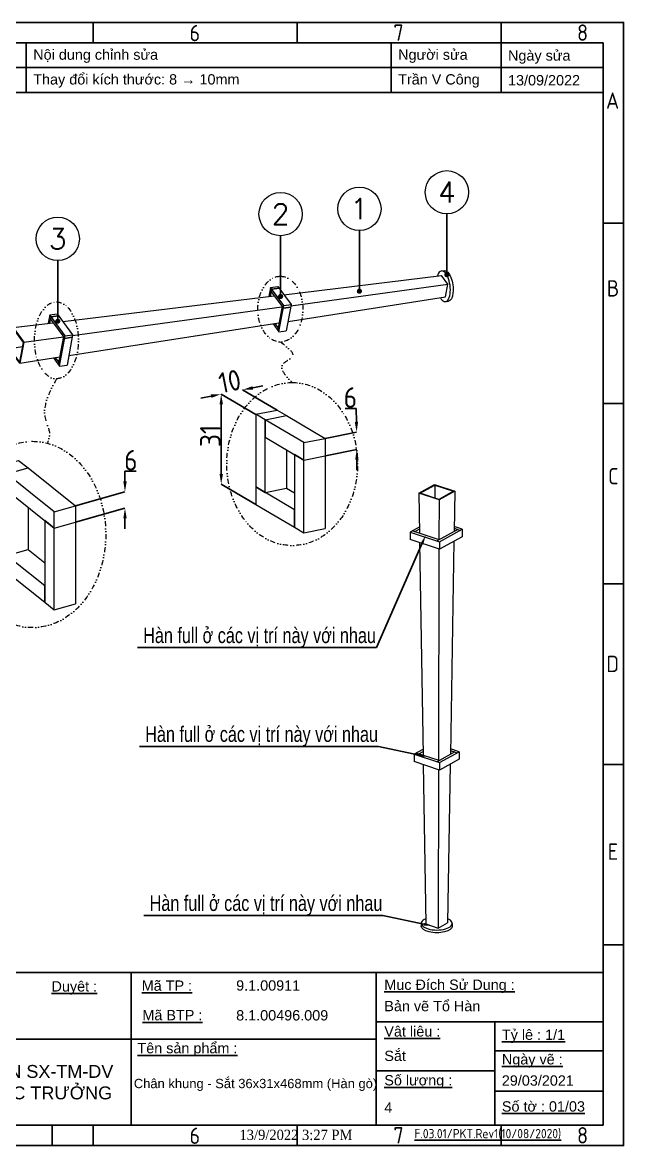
# Model space of a CAD drawing. Header units: millimetres. Extents: x -127318 to -46279, y 54276 to 57025.
# Drawn here: x -104280 to -103696, y 54397 to 55487 of the extents above; entities that cross this region are included whole.
import ezdxf
from ezdxf import colors
from ezdxf.entities.mleader import LeaderData, LeaderLine
from ezdxf.enums import TextEntityAlignment as Align
from ezdxf.math import Vec2, Vec3

# ---------------------------------------------------------------- set-up
doc = ezdxf.new("R2010")
doc.units = ezdxf.units.MM
doc.header["$PDMODE"] = 2
for name, pattern in [('CENTER', [2, 1.25, -0.25, 0.25, -0.25]), ('CONTPVMNIL', [0]), ('DIVIDE', [1.25, 0.5, -0.25, 0, -0.25, 0, -0.25])]:
    doc.linetypes.add(name, pattern=pattern)
doc.layers.get('0').update_dxf_attribs({"linetype": 'CONTPVMNIL'})
doc.layers.get('DEFPOINTS').update_dxf_attribs({"color": 6})
for name, color, linetype, lineweight in [('D KT', 4, 'Continuous', 18), ('d tam', 2, 'CENTER', 9), ('from', 7, 'Continuous', 13)]:
    doc.layers.add(name, color=color, linetype=linetype, lineweight=lineweight)
doc.layers.add('FRAME050', color=6, linetype='Continuous')
doc.layers.add('MAIN', color=7, linetype='Continuous')
doc.styles.add('ISOCP', font='isocp')
doc.styles.add('SLDTEXTSTYLE0', font='timesi.ttf', dxfattribs={"width": 0.933, "bigfont": 'bigfont'})
doc.styles.add('SLDTEXTSTYLE3', font='TXT', dxfattribs={"width": 0.65, "bigfont": 'bigfont'})
doc.styles.get("Standard").update_dxf_attribs({"font": 'isocp.shx'})
doc.styles.add('style1', font='arial.ttf', dxfattribs={"width": 0.75})
doc.styles.add('TXT', font='txt.shx', dxfattribs={"bigfont": 'gbcbig.shx'})
doc.dimstyles.new('Dim20$0', dxfattribs={"dimtxt": 20, "dimasz": 10, "dimexe": 0, "dimexo": 0, "dimgap": 0.6, "dimtad": 1, "dimtoh": 1, "dimdsep": 46, "dimtxsty": 'ISOCP', "dimcen": 0, "dimclrd": 3, "dimclre": 3, "dimclrt": 7, "dimadec": 3, "dimazin": 2, "dimtp": 0.05, "dimtm": 0.05, "dimtfac": 0.7, "dimtofl": 0, "dimtmove": 0, "dimatfit": 3, "dimfxl": 1, "dimtolj": 1, "dimarcsym": 0})
doc.dimstyles.new('Dim7.5', dxfattribs={"dimtxt": 7.5, "dimasz": 4, "dimexe": 0, "dimexo": 0, "dimgap": 1, "dimtad": 1, "dimdsep": 46, "dimtxsty": 'Standard', "dimcen": 0, "dimclrd": 3, "dimclre": 3, "dimclrt": 7, "dimadec": 3, "dimazin": 2, "dimtp": 0.05, "dimtm": 0.05, "dimtfac": 0.7, "dimtofl": 0, "dimtmove": 0, "dimatfit": 3, "dimfxl": 1, "dimtolj": 1, "dimarcsym": 0})

# ---------------------------------------------------------------- blocks, each defined once
blk = doc.blocks.new('ẢERHAEEH')
at = {"layer": 'FRAME050'}
for p, q in [((-261.36, 213.96), (-261.36, 217.92)), ((-221.76, 213.96), (-221.76, 217.92)), ((-182.16, 213.96), (-182.16, 217.92)), ((-142.56, 213.96), (-142.56, 217.92)), ((-102.96, 213.96), (-102.96, 217.92)), ((-63.36, 213.96), (-63.36, 217.92)), ((-23.76, 213.96), (-23.76, 217.92)), ((-300.96, 178.96), (-304.92, 178.96)), ((0, 178.96), (-3.96, 178.96)), ((-300.96, 143.96), (-304.92, 143.96)), ((0, 143.96), (-3.96, 143.96)), ((-304.92, 108.96), (-300.96, 108.96)), ((-3.96, 108.96), (0, 108.96)), ((-300.96, 73.96), (-304.92, 73.96)), ((0, 73.96), (-3.96, 73.96)), ((-300.96, 38.96), (-304.92, 38.96)), ((0, 38.96), (-3.96, 38.96)), ((-261.36, 0), (-261.36, 3.96)), ((-221.76, 0), (-221.76, 3.96)), ((-182.16, 0), (-182.16, 3.96)), ((-174.24, 0), (-174.24, 3.96)), ((-166.32, 0), (-166.32, 3.96)), ((-158.4, 0), (-158.4, 3.96)), ((-150.48, 0), (-150.48, 3.96)), ((-142.56, 3.96), (-142.56, 0)), ((-134.64, 0), (-134.64, 3.96)), ((-126.72, 0), (-126.72, 3.96)), ((-118.8, 0), (-118.8, 3.96)), ((-110.88, 0), (-110.88, 3.96)), ((-102.96, 0), (-102.96, 3.96)), ((-63.36, 0), (-63.36, 3.96)), ((-23.76, 0), (-23.76, 3.96)), ((-182.16, 0), (-102.96, 0))]:
    blk.add_line(p, q, dxfattribs=at)
at = {"layer": 'MAIN', "color": 7, "linetype": 'Continuous'}
blk.add_lwpolyline([(-300.96, 213.96), (-3.96, 213.96), (-3.96, 3.96), (-300.96, 3.96)], close=True, dxfattribs=at)
at = {"layer": 'FRAME050', "style": 'ISOCP'}
for s, p in [('1', (-281.95, 214.36)), ('2', (-242.72, 214.28)), ('3', (-203.13, 214.42)), ('4', (-163.63, 214.36)), ('5', (-123.93, 214.42)), ('6', (-84.25, 214.28)), ('7', (-44.67, 214.36)), ('8', (-9.03, 214.36)), ('A', (-3.41, 201.17)), ('A', (-304.37, 195.59)), ('B', (-304.21, 164.74)), ('B', (-3.25, 164.74)), ('C', (-303.97, 128.3)), ('C', (-3.01, 128.3)), ('D', (-304.3, 91.87)), ('D', (-3.34, 91.87)), ('E', (-304.05, 55.44)), ('E', (-3.09, 55.44)), ('F', (-304.05, 19.01)), ('1', (-281.95, 0.4)), ('2', (-242.72, 0.32)), ('3', (-203.13, 0.46)), ('6', (-84.25, 0.32)), ('7', (-44.67, 0.4)), ('8', (-9.03, 0.4))]:
    blk.add_text(s, height=3.17, dxfattribs=at).set_placement(p)
blk = doc.blocks.new('2131')
at = {"color": 0, "linetype": 'Continuous', "lineweight": 0, "extrusion": (0, 0.903528, 0.42853)}
for p, q in [((-100923.3, 43792.5), (-100908, 43801)), ((-100903.6, 43785.9), (-100923.3, 43792.5)), ((-100923.3, 43792.5), (-100922.7, 43753.4)), ((-100921.9, 43792.6), (-100907.8, 43800.4)), ((-100903.8, 43786.5), (-100921.9, 43792.6)), ((-100908, 43801), (-100888.3, 43794.4)), ((-100907.8, 43800.4), (-100889.7, 43794.3)), ((-100907.8, 43800.4), (-100907.8, 43787.9)), ((-100889.7, 43794.3), (-100903.8, 43786.5)), ((-100888.3, 43794.4), (-100903.6, 43785.9)), ((-100888.3, 43794.4), (-100888.9, 43755.2)), ((-100903.6, 43785.9), (-100903.7, 43747.1)), ((-100922.8, 43759.6), (-100931.5, 43754.8)), ((-100888.9, 43758.5), (-100882.8, 43756.4)), ((-100881, 43757.5), (-100888.8, 43760.1)), ((-100931.5, 43754.8), (-100931.5, 43747.5)), ((-100931.5, 43754.8), (-100903.1, 43745.3)), ((-100903.1, 43738.1), (-100931.5, 43747.5)), ((-100903.6, 43747.1), (-100929.7, 43755.8)), ((-100927.3, 43755), (-100922.8, 43757.5)), ((-100885.2, 43757.2), (-100905.5, 43746.1)), ((-100903.1, 43745.3), (-100881, 43757.5)), ((-100881, 43750.2), (-100903.1, 43738.1)), ((-100881, 43757.5), (-100881, 43750.2)), ((-100922.5, 43744.5), (-100919.1, 43538.1)), ((-100903.7, 43738.3), (-100904.1, 43533.1)), ((-100903.1, 43745.3), (-100903.1, 43738.1)), ((-100889.1, 43745.8), (-100892.5, 43539.1)), ((-100919.2, 43543.9), (-100927.6, 43539.3)), ((-100923.3, 43539.5), (-100919.1, 43541.8)), ((-100888.3, 43541.4), (-100905.5, 43531.9)), ((-100903.1, 43531.1), (-100884.1, 43541.6)), ((-100884.1, 43541.6), (-100892.5, 43544.4)), ((-100892.5, 43542.8), (-100885.9, 43540.6)), ((-100884.1, 43541.6), (-100884.1, 43534.4)), ((-100927.6, 43539.3), (-100927.6, 43532.1)), ((-100927.6, 43539.3), (-100903.1, 43531.1)), ((-100903.1, 43523.9), (-100927.6, 43532.1)), ((-100903.6, 43533), (-100925.7, 43540.3)), ((-100884.1, 43534.4), (-100903.1, 43523.9)), ((-100903.1, 43531.1), (-100903.1, 43523.9)), ((-100892.7, 43529.6), (-100895.3, 43375.7)), ((-100918.9, 43529.2), (-100916.3, 43374.6)), ((-100904.2, 43524.3), (-100904.5, 43370.6)), ((-100920.8, 43375.1), (-100920.8, 43372.4)), ((-100916.3, 43374.6), (-100904.5, 43370.6)), ((-100904.5, 43370.6), (-100895.3, 43375.7)), ((-100890.8, 43375.1), (-100890.8, 43372.4))]:
    blk.add_line(p, q, dxfattribs=at)
at = {"color": 0, "linetype": 'Continuous', "lineweight": 0}
blk.add_ellipse((-100905.8, 43375.1), major_axis=(-15, 0), ratio=0.42853, start_param=-0.785073, end_param=3.928452, dxfattribs=at)
at = {"color": 0, "linetype": 'Continuous', "lineweight": 0, "extrusion": (-1.39636e-16, -5.76276e-29, -1)}
blk.add_ellipse((-100905.8, 43372.4), major_axis=(15, 0), ratio=0.42853, start_param=0, end_param=3.141593, dxfattribs=at)
blk = doc.blocks.new('A$C0eaf9408')
at = {"color": 0, "linetype": 'Continuous', "lineweight": 0, "extrusion": (4.996e-16, 0.880762, 0.473559)}
for p, q in [((-78.82, 109.89), (-71.94, 111.82)), ((-78.82, 109.89), (-78.82, 83.46)), ((-75.75, 107.45), (-78.82, 109.89)), ((-75.75, 107.45), (-68.88, 109.38)), ((-75.75, 107.45), (-68.88, 109.38)), ((-71.94, 111.82), (-68.88, 109.38)), ((-68.88, 109.38), (-53.54, 97.17)), ((-75.75, 107.45), (-75.75, 102.16)), ((-60.42, 95.23), (-75.75, 107.45)), ((-75.75, 81.02), (-75.75, 107.45)), ((-75.75, 102.16), (-60.42, 89.95)), ((-68.88, 96.69), (-68.88, 82.96)), ((-60.42, 95.23), (-53.54, 97.17)), ((-60.42, 89.95), (-60.42, 95.23)), ((-53.54, 97.17), (-53.54, 91.89)), ((-63.48, 92.39), (-63.48, 65.97)), ((-60.42, 89.95), (-63.48, 92.39)), ((-60.42, 89.95), (-53.54, 91.89)), ((-60.42, 89.95), (-53.54, 91.89)), ((-53.54, 91.89), (-53.54, 65.46)), ((-60.42, 63.53), (-60.42, 89.95)), ((-78.82, 83.46), (-75.75, 81.02)), ((-78.82, 83.46), (-78.82, 78.18)), ((-63.48, 71.25), (-78.82, 83.46)), ((-75.75, 81.02), (-68.88, 82.96)), ((-68.88, 82.96), (-63.48, 78.67)), ((-78.82, 78.18), (-63.48, 65.97)), ((-63.48, 65.97), (-63.48, 71.25)), ((-63.48, 65.97), (-60.42, 63.53)), ((-60.42, 63.53), (-53.54, 65.46))]:
    blk.add_line(p, q, dxfattribs=at)
blk = doc.blocks.new('*D599')
at = {"color": 3, "lineweight": -2, "ltscale": 30, "transparency": 16777216}
for p, q in [((-104180.3, 55041.4), (-104180.3, 55051.4)), ((-104180.3, 55051.4), (-104169.5, 55051.4)), ((-104228.3, 55017.9), (-104180.3, 55031.4)), ((-104228.3, 55002), (-104180.3, 55015.5)), ((-104180.3, 55005.5), (-104180.3, 54995.5))]:
    blk.add_line(p, q, dxfattribs=at)
at = {"color": 3, "ltscale": 30, "transparency": 16777216}
for points in [[(-104181.9, 55041.4), (-104178.6, 55041.4), (-104180.3, 55031.4)], [(-104181.9, 55005.5), (-104178.6, 55005.5), (-104180.3, 55015.5)]]:
    blk.add_solid(points, dxfattribs=at)
at = {"layer": 'DEFPOINTS', "color": 0, "ltscale": 30, "transparency": 16777216}
for p in [(-104180.3, 55031.4), (-104228.3, 55017.9), (-104228.3, 55002)]:
    blk.add_point(p, dxfattribs=at)
at = {"color": 7, "ltscale": 30, "transparency": 16777216, "insert": (-104174.6, 55062), "char_height": 20, "attachment_point": 5, "style": 'ISOCP'}
blk.add_mtext('\\A1;6', dxfattribs=at)
blk = doc.blocks.new('A$C7c18bc8a')
at = {"color": 0, "linetype": 'Continuous', "lineweight": 0, "extrusion": (1.11022e-16, 0.939868, 0.341538)}
for p, q in [((-51.69, 124.58), (-44.78, 125.95)), ((-51.69, 124.58), (-51.69, 101.08)), ((-48.67, 122.81), (-51.69, 124.58)), ((-48.67, 122.81), (-41.76, 124.18)), ((-48.67, 122.81), (-41.76, 124.18)), ((-44.78, 125.95), (-41.76, 124.18)), ((-41.76, 124.18), (-29.18, 116.8)), ((-48.67, 99.31), (-48.67, 122.81)), ((-48.67, 122.81), (-48.67, 117.17)), ((-36.09, 115.43), (-48.67, 122.81)), ((-48.67, 117.17), (-36.09, 109.79)), ((-36.09, 115.43), (-29.18, 116.8)), ((-29.18, 116.8), (-29.18, 111.17)), ((-41.76, 113.12), (-41.76, 100.69)), ((-36.09, 109.79), (-36.09, 115.43)), ((-39.11, 111.56), (-39.11, 88.06)), ((-36.09, 109.79), (-39.11, 111.56)), ((-36.09, 109.79), (-29.18, 111.17)), ((-36.09, 109.79), (-29.18, 111.17)), ((-36.09, 86.29), (-36.09, 109.79)), ((-29.18, 111.17), (-29.18, 87.67)), ((-51.69, 101.08), (-48.67, 99.31)), ((-51.69, 101.08), (-51.69, 95.44)), ((-39.11, 93.7), (-51.69, 101.08)), ((-48.67, 99.31), (-41.76, 100.69)), ((-41.76, 100.69), (-39.11, 99.13)), ((-51.69, 95.44), (-39.11, 88.06)), ((-39.11, 88.06), (-39.11, 93.7)), ((-39.11, 88.06), (-36.09, 86.29)), ((-36.09, 86.29), (-29.18, 87.67))]:
    blk.add_line(p, q, dxfattribs=at)
blk = doc.blocks.new('*D603')
at = {"color": 3, "lineweight": -2, "ltscale": 30, "transparency": 16777216}
for p, q in [((-104056.3, 55132.2), (-104046.5, 55134.2)), ((-104096.7, 55124.2), (-104106.5, 55122.2)), ((-104053.4, 55106.5), (-104086.9, 55126.1)), ((-104032.7, 55110.7), (-104066.1, 55130.3))]:
    blk.add_line(p, q, dxfattribs=at)
at = {"color": 3, "ltscale": 30, "transparency": 16777216}
for points in [[(-104056.6, 55133.8), (-104056, 55130.6), (-104066.1, 55130.3)], [(-104097, 55125.8), (-104096.4, 55122.5), (-104086.9, 55126.1)]]:
    blk.add_solid(points, dxfattribs=at)
at = {"layer": 'DEFPOINTS', "color": 0, "ltscale": 30, "transparency": 16777216}
for p in [(-104066.1, 55130.3), (-104053.4, 55106.5), (-104032.7, 55110.7)]:
    blk.add_point(p, dxfattribs=at)
at = {"color": 7, "ltscale": 30, "transparency": 16777216, "insert": (-104078.6, 55138.6), "char_height": 20, "attachment_point": 5, "rotation": 11.2535, "style": 'ISOCP'}
blk.add_mtext('\\A1;10', dxfattribs=at)
blk = doc.blocks.new('*D602')
at = {"color": 3, "lineweight": -2, "ltscale": 30, "transparency": 16777216}
for p, q in [((-104053.4, 55106.5), (-104086.9, 55126.1)), ((-104086.9, 55048.7), (-104086.9, 55116.1)), ((-104053.4, 55019.1), (-104086.9, 55038.7))]:
    blk.add_line(p, q, dxfattribs=at)
at = {"color": 3, "ltscale": 30, "transparency": 16777216}
for points in [[(-104088.5, 55116.1), (-104085.2, 55116.1), (-104086.9, 55126.1)], [(-104088.5, 55048.7), (-104085.2, 55048.7), (-104086.9, 55038.7)]]:
    blk.add_solid(points, dxfattribs=at)
at = {"layer": 'DEFPOINTS', "color": 0, "ltscale": 30, "transparency": 16777216}
for p in [(-104086.9, 55126.1), (-104053.4, 55106.5), (-104053.4, 55019.1)]:
    blk.add_point(p, dxfattribs=at)
at = {"color": 7, "ltscale": 30, "transparency": 16777216, "insert": (-104097.5, 55085.6), "char_height": 20, "attachment_point": 5, "rotation": 90, "style": 'ISOCP'}
blk.add_mtext('\\A1;31', dxfattribs=at)
blk = doc.blocks.new('*D604')
at = {"color": 3, "lineweight": -2, "ltscale": 30, "transparency": 16777216}
for p, q in [((-103955.8, 55112.2), (-103966.6, 55112.2)), ((-103955.6, 55099.3), (-103955.8, 55112.2)), ((-103985.9, 55083.2), (-103955.5, 55089.3)), ((-103985.7, 55066.3), (-103955.3, 55072.4)), ((-103955.2, 55062.4), (-103955.1, 55052.4))]:
    blk.add_line(p, q, dxfattribs=at)
at = {"color": 3, "ltscale": 30, "transparency": 16777216}
for points in [[(-103954, 55099.3), (-103957.3, 55099.2), (-103955.5, 55089.3)], [(-103953.5, 55062.4), (-103956.9, 55062.4), (-103955.3, 55072.4)]]:
    blk.add_solid(points, dxfattribs=at)
at = {"layer": 'DEFPOINTS', "color": 0, "ltscale": 30, "transparency": 16777216}
for p in [(-103985.9, 55083.2), (-103955.5, 55089.3), (-103985.7, 55066.3)]:
    blk.add_point(p, dxfattribs=at)
at = {"color": 7, "ltscale": 30, "transparency": 16777216, "insert": (-103961.5, 55122.8), "char_height": 20, "attachment_point": 5, "style": 'ISOCP'}
blk.add_mtext('\\A1;6', dxfattribs=at)

msp = doc.modelspace()

# ---------------------------------------------------------------- linework, layer by layer
at = {"ltscale": 30}
for p, q in [((-104037.858, 55227.789, 0), (-104030.698, 55228.78, 0)), ((-104026.573, 55209.613, 0), (-104019.413, 55210.604, 0)), ((-104252.067, 55201.225, 0), (-104244.907, 55202.217, 0)), ((-104238.686, 55180.242, 0), (-104231.526, 55181.233, 0))]:
    msp.add_line(p, q, dxfattribs=at)
for p, q in [((-103936.563, 54517.105), (-103936.563, 54564.868)), ((-104495.032, 54500.354), (-104174.252, 54500.354)), ((-103821.363, 54488.969), (-103716.208, 54488.969)), ((-103821.363, 54449.755), (-103716.208, 54449.755))]:
    msp.add_line(p, q)
at = {"ltscale": 3}
msp.add_line((-104174.252, 54500.354), (-103936.563, 54500.354), dxfattribs=at)
at = {"linetype": 'ByBlock'}
msp.add_line((-103821.363, 54469.703), (-103821.363, 54416.903), dxfattribs=at)
at = {"layer": 'd tam', "linetype": 'DIVIDE', "ltscale": 10}
for centre, major_axis, ratio in [((-104029.494, 55208.581), (0, 31.886), 0.68574937), ((-104246.829, 55178.305), (0, 37.289), 0.57288454), ((-104017.97, 55058.3), (0, 79.051), 0.80310999), ((-104270.027, 54989.986), (0, 90.358), 0.78692427)]:
    msp.add_ellipse(centre, major_axis=major_axis, ratio=ratio, dxfattribs=at)
for points, knots in [([(-104029.494, 55176.696), (-104022.513, 55171.578), (-104010.976, 55163.12), (-104034.432, 55154.085), (-104024.291, 55143.776), (-104017.97, 55137.352)], [0, 0, 0, 0, 18.33318611, 30.29686195, 50.08389997, 50.08389997, 50.08389997, 50.08389997]), ([(-104246.829, 55141.017), (-104253.982, 55127.47), (-104263.544, 55109.361), (-104251.775, 55088.652), (-104254.588, 55081.292), (-104255.663, 55078.482)], [0, 0, 0, 0, 41.84932613, 55.9444119, 64.65208484, 64.65208484, 64.65208484, 64.65208484])]:
    msp.add_open_spline(points, degree=3, knots=knots, dxfattribs=at)
at = {"layer": 'DEFPOINTS', "ltscale": 30}
msp.add_lwpolyline([(-105221.008, 55486.703), (-103696.408, 55486.703), (-103696.408, 54397.103), (-105221.008, 54397.103)], close=True, dxfattribs=at)
at = {"layer": 'from', "color": 4, "ltscale": 3}
for centre in [(-103867.861, 55321.927), (-104029.239, 55300.815), (-103952.775, 55305.882), (-104245.537, 55276.746)]:
    msp.add_circle(centre, 21, dxfattribs=at)
at = {"layer": 'MAIN'}
for p, q in [((-104276.018, 55442.903), (-104276.018, 55466.903)), ((-103921.88, 55442.903), (-103921.88, 55466.903)), ((-103815.208, 55442.903), (-103815.208, 55466.903)), ((-104324.018, 55442.903), (-103716.208, 55442.903)), ((-104276.018, 55418.903), (-104276.018, 55442.903)), ((-103921.88, 55418.903), (-103921.88, 55442.903)), ((-103815.208, 55418.903), (-103815.208, 55442.903)), ((-104324.018, 55418.903), (-103716.208, 55418.903)), ((-105201.208, 54564.868), (-103716.208, 54564.868)), ((-104174.252, 54517.105), (-104174.252, 54564.868)), ((-104174.252, 54469.703), (-104174.252, 54517.105)), ((-103936.563, 54517.105), (-103716.208, 54517.105)), ((-103936.563, 54469.703), (-103936.563, 54517.105)), ((-103821.363, 54469.703), (-103821.363, 54517.105)), ((-104174.252, 54416.903), (-104174.252, 54469.703)), ((-103936.563, 54469.703), (-103821.363, 54469.703)), ((-103936.563, 54416.903), (-103936.563, 54469.703)), ((-103815.61, 54469.703), (-103815.4, 54469.703))]:
    msp.add_line(p, q, dxfattribs=at)

# ---------------------------------------------------------------- block references
for name, p, xscale, yscale, zscale in [('ẢERHAEEH', (-103696.408, 54397.103), 5, 5, 5), ('A$C7c18bc8a', (-103898.362, 54732.801), 3, 3, 3), ('A$C0eaf9408', (-104067.719, 54726.342), 3, 3, 3)]:
    msp.add_blockref(name, p, dxfattribs=dict(xscale=xscale, yscale=yscale, zscale=zscale))
at = {"rotation": 97.88359365952363}
msp.add_blockref('2131', (-74746.35, 161132.264, 0), dxfattribs=at)
msp.add_blockref('2131', (-2971.884, 11237.538))

# ---------------------------------------------------------------- texts
at = {"color": 0, "attachment_point": 1, "style": 'SLDTEXTSTYLE3'}
for s, insert, char_height, width in [('{\\fArial|b0|i0|c0|p34;\\W1;\\C256;Nội dung chỉnh sửa}', (-104269.319, 55460.516), 10, 183.25343), ('{\\fArial|b0|i0|c0|p34;\\W1;\\C256;Người sửa}', (-103915.18, 55460.516), 10, 183.25343), ('{\\fArial|b0|i0|c0|p34;\\W1;\\C256;Ngày sửa}', (-103808.509, 55459.65), 10, 183.25343), ('{\\fArial|b0|i0|c0|p34;\\W1;\\C256;Thay đổi kích thước: 8 → 10mm}', (-104269.319, 55436.516), 10, 239.1136), ('{\\fArial|b0|i0|c0|p34;\\W1;\\C256;Trần V Công}', (-103915.18, 55436.516), 10, 183.25343), ('{\\fArial|b0|i0|c0|p34;\\W1;\\C256;13/09/2022}', (-103808.509, 55435.65), 10, 183.25343), ('{\\fArial|b0|i0|c0|p34;\\W1;\\L\\C256;Duyệt :}', (-104251.585, 54556.532), 10, 69.4708), ('{\\fArial|b0|i0|c0|p34;\\W1;\\L\\C256;Mã TP :}', (-104164.015, 54557.247), 10, 69.4708), ('{\\fArial|b0|i0|c0|p34;\\W1;\\C256;9.1.00911}', (-104072.371, 54557.393), 10, 69.4708), ('{\\fArial|b0|i0|c0|p34;\\W1;\\L\\C256;Mục Đích Sử Dụng :}', (-103928.594, 54558.157), 10, 132.60042), ('{\\fArial|b0|i0|c0|p34;\\W1;\\C256;Bản vẽ Tổ Hàn}', (-103928.594, 54537.391), 10, 132.60042), ('{\\fArial|b0|i0|c0|p34;\\W1;\\L\\C256;Mã BTP :}', (-104163.373, 54528.62), 10, 69.4708), ('{\\fArial|b0|i0|c0|p34;\\W1;\\C256;8.1.00496.009}', (-104072.371, 54528.442), 10, 69.4708), ('{\\fArial|b0|i0|c0|p34;\\W1;\\L\\C256;Vật liệu :}', (-103928.594, 54512.844), 10, 69.4708), ('{\\fArial|b0|i0|c0|p34;\\W1;\\L\\C256;Tỷ lệ : 1/1}', (-103814.472, 54509.584), 10, 69.4708), ('{\\fArial|b0|i0|c0|p34;\\W1;\\L\\C256;Tên sản phẩm :}', (-104168.199, 54496.59), 10, 101.78068), ('{\\fArial|b0|i0|c0|p34;\\W1;\\C256;Sắt }', (-103928.594, 54489.143), 10, 69.4708), ('{\\fArial|b0|i0|c0|p34;\\W1;\\L\\C256;Ngày vẽ :}', (-103814.472, 54485.795), 10, 69.4708), ('{\\fArial|b0|i0|c0|p34;\\W1;\\C256;DNTN SX-TM-DV QUỐC TRƯỞNG}', (-104329.324, 54475.257), 12.5, 186.26577), ('{\\fArial|b0|i0|c0|p34;\\W1;\\C256;Chân khung - Sắt 36x31x468mm (Hàn gò)}', (-104171.685, 54461.783), 9, 235.12179), ('{\\fArial|b0|i0|c0|p34;\\W1;\\L\\C256;Số lượng :}', (-103928.594, 54465.442), 10, 69.4708), ('{\\fArial|b0|i0|c0|p34;\\W1;\\C256;4}', (-103928.594, 54439.042), 10, 69.4708), ('{\\fArial|b0|i0|c0|p34;\\W1;\\L\\C256;Số tờ : 01/03}', (-103814.472, 54440.06), 10, 80.82925)]:
    msp.add_mtext(s, dxfattribs=dict(at, insert=insert, char_height=char_height, width=width))
at = {"attachment_point": 1}
for s, insert, char_height, width in [('{\\fArial|b0|i0|c0|p34;29/03/2021}', (-103814.558, 54465.176), 10, 11.98235), ('{\\LF.03.01/PKT.Rev1(10/08/2020)}', (-103899.37, 54413.175), 9, 28.97216)]:
    msp.add_mtext(s, dxfattribs=dict(at, insert=insert, char_height=char_height, width=width))
at = {"layer": 'D KT', "insert": (-104069.135, 54412.465), "char_height": 10, "width": 1012.64408, "attachment_point": 1, "style": 'SLDTEXTSTYLE0'}
msp.add_mtext('{\\fTimes New Roman|b0|i0|c0|p18;13/9/2022 3:27 PM}', dxfattribs=at)
at = {"layer": 'from', "color": 6, "ltscale": 3, "style": 'TXT'}
for s, p in [('4', (-103867.861, 55321.927)), ('2', (-104029.239, 55300.815)), ('1', (-103952.775, 55305.882)), ('3', (-104245.537, 55276.746))]:
    msp.add_text(s, height=20, dxfattribs=at).set_placement(p, align=Align.MIDDLE)

# ---------------------------------------------------------------- dimensions: what is measured, and where the dimension line sits
at = {"ltscale": 30}
for base, p1, p2, angle, text, picture, middle, dimtype, slant in [((-104066.132, 55130.255), (-104053.447, 55106.535), (-104032.709, 55110.661), 11.253546, '10', '*D603', (-104076.501, 55128.191), 161, 318.365881), ((-103955.517, 55089.26), (-103985.69, 55066.339), (-103985.894, 55083.216), 90.691265, '6', '*D604', (-103961.488, 55112.157), 161, -79.437718), ((-104086.869, 55126.128), (-104053.447, 55019.127), (-104053.447, 55106.535), 90, '31', '*D602', (-104086.869, 55085.584), 160, 239.619428), ((-104180.274, 55031.394), (-104228.339, 55002.003), (-104228.339, 55017.856), 90, '6', '*D599', (-104174.579, 55051.394), 161, -74.269573)]:
    dim = msp.add_linear_dim(base=base, p1=p1, p2=p2, angle=angle, text=text, dimstyle='Dim20$0', dxfattribs=at)
    dim.commit()
    dim.dimension.update_dxf_attribs({"geometry": picture, "text_midpoint": middle, "dimtype": dimtype, "oblique_angle": slant})

# ---------------------------------------------------------------- leaders
ml = msp.add_multileader_mtext('Standard', dxfattribs=at)
ml.set_content('Hàn full ở các vị trí này với nhau ', color=256, style='style1')
ml.set_leader_properties(color=3)
ml.build(insert=Vec2(0, 0))
ml.multileader.update_dxf_attribs({"text_right_attachment_type": 6, "dogleg_length": 0.36, "arrow_head_size": 8})
ctx = ml.context
ctx.base_point, ctx.char_height, ctx.arrow_head_size, ctx.landing_gap_size, ctx.plane_origin = Vec3(-104160.302, 54889.878), 15, 8, 0.09, Vec3(-104351.437, 54873.756)
ctx.right_attachment, ctx.text_align_type = 6, 2
notes = []
notes.append((ctx, [(1, (1, 1, 0), (-103936.258, 54880.173), (-1, 0), 0.36, [(0, [(-103888.521, 54988.966)], 0, [])])]))
ctx.mtext.insert, ctx.mtext.alignment, ctx.mtext.flow_direction = Vec3(-103936.708, 54899.583), 3, 5
ml = msp.add_multileader_mtext('Standard', dxfattribs=at)
ml.set_content('Hàn full ở các vị trí này với nhau ', color=256, style='style1')
ml.set_leader_properties(color=3)
ml.build(insert=Vec2(0, 0))
ml.multileader.update_dxf_attribs({"text_right_attachment_type": 6, "dogleg_length": 0.36, "arrow_head_size": 8})
ctx = ml.context
ctx.base_point, ctx.char_height, ctx.arrow_head_size, ctx.landing_gap_size, ctx.plane_origin = Vec3(-104158.328, 54794.038), 15, 8, 0.09, Vec3(-104349.463, 54658.963)
ctx.right_attachment, ctx.text_align_type = 6, 2
notes.append((ctx, [(1, (1, 1, 0), (-103934.284, 54784.333), (-1, 0), 0.36, [(0, [(-103886.547, 54774.172)], 0, [])])]))
ctx.mtext.insert, ctx.mtext.alignment, ctx.mtext.flow_direction = Vec3(-103934.734, 54803.743), 3, 5
ml = msp.add_multileader_mtext('Standard', dxfattribs=at)
ml.set_content('Hàn full ở các vị trí này với nhau ', color=256, style='style1')
ml.set_leader_properties(color=3)
ml.build(insert=Vec2(0, 0))
ml.multileader.update_dxf_attribs({"text_right_attachment_type": 6, "dogleg_length": 0.36, "arrow_head_size": 8})
ctx = ml.context
ctx.base_point, ctx.char_height, ctx.arrow_head_size, ctx.landing_gap_size, ctx.plane_origin = Vec3(-104154.075, 54629.99), 15, 8, 0.09, Vec3(-104345.21, 54494.914)
ctx.right_attachment, ctx.text_align_type = 6, 2
notes.append((ctx, [(1, (1, 1, 0), (-103930.031, 54620.285), (-1, 0), 0.36, [(0, [(-103882.294, 54610.124)], 0, [])])]))
ctx.mtext.insert, ctx.mtext.alignment, ctx.mtext.flow_direction = Vec3(-103930.481, 54639.695), 3, 5
at = {"layer": 'from', "color": 4}
for points in [[(-103867.861, 55242.002, 0), (-103867.861, 55300.927, 0)], [(-104029.239, 55220.889, 0), (-104029.239, 55279.815, 0)], [(-103952.775, 55225.957, 0), (-103952.775, 55284.882, 0)], [(-104245.537, 55196.821, 0), (-104245.537, 55255.746, 0)]]:
    msp.add_leader(points, dimstyle='Dim7.5', override={"dimasz": 5, "dimldrblk": 'Dot'}, dxfattribs=at)
for ctx, leaders in notes:
    for number, flags, end, landing, length, lines in leaders:
        leader = LeaderData()
        leader.index, (leader.has_last_leader_line, leader.has_dogleg_vector, leader.attachment_direction) = number, flags
        leader.last_leader_point, leader.dogleg_vector, leader.dogleg_length = Vec3(end), Vec3(landing), length
        for number, points, colour, breaks in lines:
            line = LeaderLine()
            line.index, line.vertices, line.color, line.breaks = number, Vec3.list(points), colors.encode_raw_color(colour), breaks
            leader.lines.append(line)
        ctx.leaders.append(leader)

doc.saveas('drawing.dxf')
